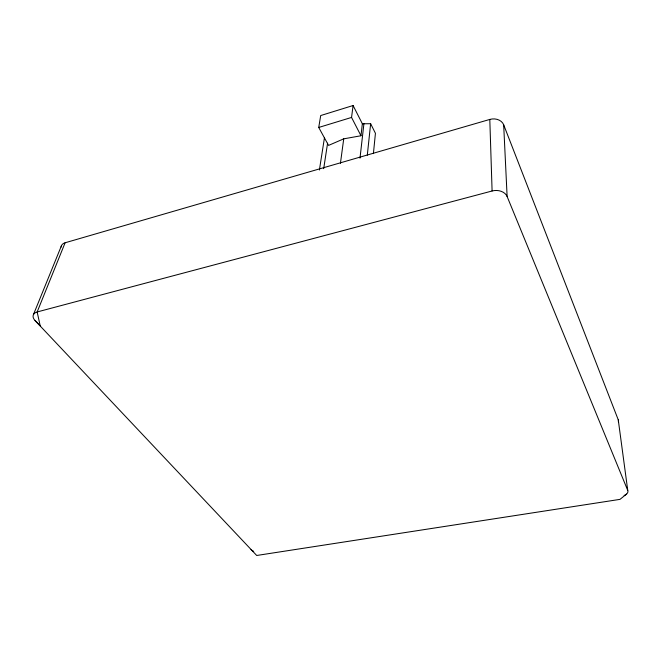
<?xml version="1.0" encoding="UTF-8"?>
<svg xmlns="http://www.w3.org/2000/svg" width="661" height="661" viewBox="0 0 661 661"><rect width="100%" height="100%" fill="white"/><g stroke="black" fill="none" stroke-linecap="round" stroke-linejoin="round"><path stroke-width="0.99" d="M373.407 153.616L375.431 133.299L370.639 123.723L362.36 123.772L360.972 135.753L343.728 138.843L328.55 145.412L318.734 127.457L320.709 115.543L353.09 105.52L362.36 123.772M367.301 155.161L370.639 123.723M359.997 158.153L363.947 123.483M360.972 135.753L351.553 117.435L353.09 105.52M340.423 163.341L343.728 138.843M323.7 168.638L327.583 143.197M319.395 170.009L324.477 137.628M624.116 495.527A8.932 4.751 -3.1 0 0 627.76 490.47L618.258 419.834L503.674 124.797A11.022 8.833 -5.4 0 0 489.801 119.434L65.117 242.777L37.156 311.959A10.427 6.222 18.1 0 0 35.033 320.527L256.708 555.48L619.985 499.369L626.537 494.098M33.438 314.611L61.556 245.471M318.734 127.457L351.553 117.435M627.76 490.47L507.119 196.515A11.931 8.965 -3.5 0 0 492.098 190.988L37.156 311.959L40.205 325.848L35.033 320.527M503.674 124.797L507.119 196.515M489.801 119.434L492.098 190.988M618.258 419.834A8.411 4.891 -4.1 0 1 618.332 421.743M61.143 247.074A9.733 6.288 19.7 0 1 65.117 242.777M253.7 551.324A7.684 3.792 7.7 0 1 251.04 549.597"/></g></svg>
